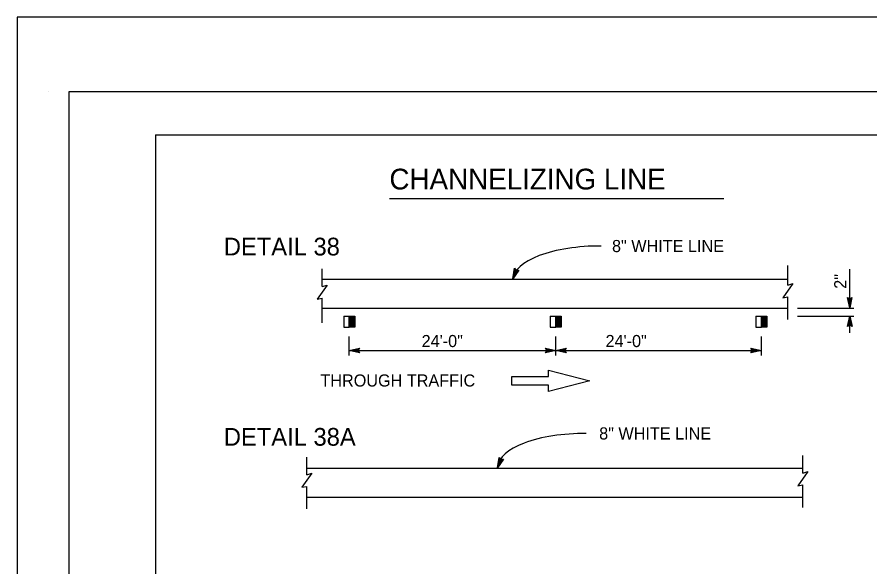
# Model space of a CAD drawing. Extents: x -893 to 867, y -474 to 712.
# Drawn here: x -893.5 to -400.7, y 394.1 to 712 of the extents above; entities that cross this region are included whole.
import ezdxf

# ---------------------------------------------------------------- set-up
doc = ezdxf.new("R2010")
doc.units = 0
for name, color, linetype in [('10 Sheet Format', 7, 'Continuous'), ('56 Stage 3 Anno', 7, 'Continuous'), ('57 Undefined', 7, 'Continuous'), ('60 Nongeo Data', 7, 'Continuous')]:
    doc.layers.add(name, color=color, linetype=linetype)

msp = doc.modelspace()

# ---------------------------------------------------------------- linework, layer by layer
at = {"layer": '10 Sheet Format'}
for p, q in [((-875.42, 668.97), (-875.42, 668.97)), ((-813.45, 643.96), (811.55, 643.96)), ((-813.45, 643.96), (-813.45, -406.04))]:
    msp.add_line(p, q, dxfattribs=at)
for points in [[(-893.46, -474.05), (866.55, -474.05), (866.55, 711.96), (-893.46, 711.96)], [(-863.43, 668.96), (836.57, 668.96), (836.57, -431.04), (-863.43, -431.04)], [(-863.43, 668.96), (836.57, 668.96), (836.57, -431.04), (-863.43, -431.04)]]:
    msp.add_lwpolyline(points, close=True, dxfattribs=at)
at = {"layer": '56 Stage 3 Anno'}
for p, q in [((-607.09, 560.68), (-606.09, 566.74)), ((-606.09, 566.74), (-606.09, 566.74)), ((-606.09, 566.74), (-605.15, 565.51)), ((-603.61, 565.75), (-607.09, 560.68)), ((-606.57, 561.97), (-605.85, 566.39)), ((-604.02, 565.68), (-606.57, 561.96)), ((-606.06, 563.24), (-605.59, 566.1)), ((-604.44, 565.6), (-606.06, 563.24)), ((-605.54, 564.52), (-605.34, 565.75)), ((-604.83, 565.56), (-605.54, 564.52)), ((-605.15, 565.51), (-603.61, 565.75)), ((-603.61, 565.75), (-603.61, 565.75)), ((-412.42, 543.81), (-412.42, 566.2)), ((-607.09, 560.68), (-607.09, 560.68)), ((-412.42, 543.81), (-413.75, 549.81)), ((-413.75, 549.81), (-413.75, 549.81)), ((-413.75, 549.81), (-412.42, 549.01)), ((-412.42, 545.2), (-413.39, 549.57)), ((-412.41, 546.57), (-413.04, 549.4)), ((-412.41, 547.95), (-412.68, 549.16)), ((-412.42, 549.01), (-411.08, 549.81)), ((-411.08, 549.81), (-412.42, 543.81)), ((-411.43, 549.59), (-412.42, 545.19)), ((-411.79, 549.36), (-412.41, 546.57)), ((-412.14, 549.18), (-412.41, 547.95)), ((-411.08, 549.81), (-411.08, 549.81)), ((-442.63, 543.78), (-410.07, 543.78)), ((-412.42, 543.81), (-412.42, 543.81)), ((-442.63, 539.01), (-410.07, 539.01)), ((-413.73, 533.01), (-412.39, 539.01)), ((-413.38, 533.23), (-412.39, 537.63)), ((-412.42, 529.51), (-412.42, 539.01)), ((-412.39, 539.01), (-412.39, 539.01)), ((-412.39, 539.01), (-411.06, 533.01)), ((-412.39, 537.62), (-411.42, 533.25)), ((-412.39, 533.81), (-413.73, 533.01)), ((-413.73, 533.01), (-413.73, 533.01)), ((-413.02, 533.46), (-412.39, 536.25)), ((-412.67, 533.64), (-412.4, 534.87)), ((-412.4, 534.87), (-412.13, 533.66)), ((-412.39, 536.25), (-411.77, 533.43)), ((-411.06, 533.01), (-412.39, 533.81)), ((-411.06, 533.01), (-411.06, 533.01)), ((-701.53, 516.32), (-701.53, 527.27)), ((-582.27, 516.32), (-582.27, 527.27)), ((-463.45, 516.32), (-463.45, 527.27)), ((-701.53, 519.23), (-695.53, 520.56)), ((-695.53, 517.89), (-701.53, 519.23)), ((-701.53, 519.23), (-701.53, 519.23)), ((-701.53, 519.23), (-582.22, 519.23)), ((-695.75, 518.25), (-700.15, 519.23)), ((-700.14, 519.23), (-695.76, 520.2)), ((-698.77, 519.23), (-695.94, 519.85)), ((-695.98, 518.61), (-698.77, 519.23)), ((-697.39, 519.23), (-696.18, 519.5)), ((-696.16, 518.95), (-697.39, 519.23)), ((-695.53, 520.56), (-696.33, 519.23)), ((-696.33, 519.23), (-695.53, 517.89)), ((-695.53, 520.56), (-695.53, 520.56)), ((-695.53, 517.89), (-695.53, 517.89)), ((-587.42, 519.23), (-588.22, 520.57)), ((-588.22, 520.57), (-588.22, 520.57)), ((-588.22, 520.57), (-582.22, 519.23)), ((-582.22, 519.23), (-588.22, 517.9)), ((-588.22, 517.9), (-587.42, 519.23)), ((-588.22, 517.9), (-588.22, 517.9)), ((-588, 520.21), (-583.6, 519.23)), ((-583.61, 519.23), (-587.98, 518.26)), ((-584.98, 519.23), (-587.81, 518.61)), ((-587.77, 519.86), (-584.98, 519.23)), ((-587.59, 519.51), (-586.36, 519.23)), ((-586.36, 519.23), (-587.57, 518.97)), ((-582.27, 519.23), (-463.45, 519.23)), ((-582.22, 519.23), (-576.22, 520.56)), ((-582.22, 519.23), (-582.22, 519.23)), ((-576.22, 517.89), (-582.22, 519.23)), ((-582.22, 519.23), (-582.22, 519.23)), ((-576.44, 518.25), (-580.84, 519.23)), ((-580.83, 519.23), (-576.45, 520.2)), ((-579.46, 519.23), (-576.63, 519.85)), ((-576.67, 518.61), (-579.46, 519.23)), ((-578.08, 519.23), (-576.87, 519.5)), ((-576.85, 518.95), (-578.08, 519.23)), ((-576.22, 520.56), (-577.02, 519.23)), ((-577.02, 519.23), (-576.22, 517.89)), ((-576.22, 520.56), (-576.22, 520.56)), ((-576.22, 517.89), (-576.22, 517.89)), ((-468.65, 519.23), (-469.45, 520.57)), ((-469.45, 520.57), (-469.45, 520.57)), ((-469.45, 520.57), (-463.45, 519.23)), ((-463.45, 519.23), (-469.45, 517.9)), ((-469.45, 517.9), (-468.65, 519.23)), ((-469.45, 517.9), (-469.45, 517.9)), ((-469.23, 520.21), (-464.83, 519.23)), ((-464.84, 519.23), (-469.21, 518.26)), ((-466.21, 519.23), (-469.04, 518.61)), ((-469, 519.86), (-466.21, 519.23)), ((-468.82, 519.51), (-467.59, 519.23)), ((-467.59, 519.23), (-468.8, 518.97)), ((-463.45, 519.23), (-463.45, 519.23)), ((-615.88, 451.33), (-614.88, 457.39)), ((-612.4, 456.4), (-615.88, 451.33)), ((-615.36, 452.62), (-614.63, 457.04)), ((-612.81, 456.33), (-615.36, 452.61)), ((-614.88, 457.39), (-614.88, 457.39)), ((-614.88, 457.39), (-613.94, 456.16)), ((-614.85, 453.89), (-614.38, 456.75)), ((-613.23, 456.25), (-614.85, 453.89)), ((-614.33, 455.18), (-614.13, 456.4)), ((-613.62, 456.22), (-614.33, 455.18)), ((-613.94, 456.16), (-612.4, 456.4)), ((-612.4, 456.4), (-612.4, 456.4)), ((-615.88, 451.33), (-615.88, 451.33))]:
    msp.add_line(p, q, dxfattribs=at)
for centre in [(-557.29, 560.67), (-565.93, 452.34)]:
    msp.add_ellipse(centre, major_axis=(-49.35, -0.24), ratio=0.38382, start_param=4.684167, end_param=6.283185, dxfattribs=at)
at = {"layer": '57 Undefined'}
msp.add_line((-678.22, 607.09), (-485.1, 607.09), dxfattribs=at)
at = {"layer": '60 Nongeo Data'}
for p, q in [((-448.2, 556.91), (-448.2, 568.3)), ((-717.19, 556.12), (-717.19, 566.35)), ((-717.23, 560.46), (-448.2, 560.46)), ((-717.19, 535.16), (-717.19, 549.38)), ((-448.2, 537.11), (-448.2, 550.17)), ((-717.23, 543.78), (-448.2, 543.78)), ((-704.73, 539.01), (-704.73, 532.76)), ((-704.73, 539.01), (-701.55, 539.01)), ((-701.53, 532.72), (-701.53, 539.01)), ((-701.52, 539.01), (-698.3, 539.01)), ((-698.33, 539.03), (-698.33, 532.74)), ((-585.47, 539.01), (-585.47, 532.72)), ((-585.45, 539.01), (-582.27, 539.01)), ((-582.27, 539.01), (-579.07, 539.01)), ((-582.27, 532.72), (-582.27, 539.01)), ((-579.07, 539.01), (-579.07, 532.72)), ((-466.6, 539.01), (-466.6, 532.72)), ((-466.6, 539.01), (-463.44, 539.01)), ((-463.45, 532.72), (-463.45, 539.01)), ((-463.44, 539.01), (-460.3, 539.01)), ((-460.3, 539.01), (-460.3, 532.72)), ((-704.73, 532.72), (-701.5, 532.72)), ((-698.33, 532.72), (-701.5, 532.72)), ((-585.47, 532.72), (-582.26, 532.72)), ((-579.07, 532.72), (-582.26, 532.72)), ((-466.6, 532.72), (-463.44, 532.72)), ((-460.3, 532.72), (-463.44, 532.72)), ((-586.51, 504.14), (-586.51, 507.78)), ((-586.51, 507.78), (-562.6, 501.64)), ((-607.61, 501.64), (-607.61, 504.14)), ((-607.61, 504.14), (-586.51, 504.14)), ((-607.61, 499.14), (-607.61, 501.64)), ((-586.51, 499.14), (-607.61, 499.14)), ((-562.6, 501.64), (-586.51, 495.5)), ((-586.51, 495.5), (-586.51, 499.14)), ((-439.47, 448.34), (-439.47, 458.57)), ((-726.01, 447.43), (-726.01, 457.66)), ((-725.91, 451.16), (-439.51, 451.16)), ((-726.01, 427.63), (-726.01, 440.69)), ((-439.47, 428.54), (-439.47, 441.6)), ((-725.91, 434.49), (-439.51, 434.49))]:
    msp.add_line(p, q, dxfattribs=at)
for points in [[(-717.19, 556.12), (-714.24, 557.07), (-720.12, 548.86), (-717.19, 549.38)], [(-448.2, 556.91), (-445.25, 557.86), (-451.12, 549.65), (-448.2, 550.17)], [(-701.53, 536.38), (-698.89, 539.01)], [(-701.53, 537.08), (-699.6, 539.01)], [(-701.53, 537.79), (-700.31, 539.01)], [(-701.53, 538.5), (-701.01, 539.01)], [(-701.53, 535.67), (-698.33, 538.86)], [(-701.53, 534.96), (-698.33, 538.16)], [(-701.53, 534.25), (-698.33, 537.45)], [(-582.27, 536.34), (-579.59, 539.01)], [(-582.27, 537.05), (-580.3, 539.01)], [(-582.27, 537.76), (-581.01, 539.01)], [(-582.27, 538.46), (-581.72, 539.01)], [(-582.27, 535.64), (-579.07, 538.83)], [(-582.27, 534.93), (-579.07, 538.13)], [(-582.27, 534.22), (-579.07, 537.42)], [(-463.45, 535.88), (-460.32, 539.01)], [(-463.45, 536.59), (-461.03, 539.01)], [(-463.45, 537.3), (-461.73, 539.01)], [(-463.45, 538), (-462.44, 539.01)], [(-463.45, 538.71), (-463.15, 539.01)], [(-463.45, 535.18), (-460.3, 538.33)], [(-463.45, 534.47), (-460.3, 537.62)], [(-701.53, 533.55), (-698.33, 536.74)], [(-701.53, 532.84), (-698.33, 536.04)], [(-700.94, 532.72), (-698.33, 535.33)], [(-700.23, 532.72), (-698.33, 534.62)], [(-699.53, 532.72), (-698.33, 533.91)], [(-698.82, 532.72), (-698.33, 533.21)], [(-582.27, 533.51), (-579.07, 536.71)], [(-582.27, 532.81), (-579.07, 536.01)], [(-581.64, 532.72), (-579.07, 535.3)], [(-580.94, 532.72), (-579.07, 534.59)], [(-580.23, 532.72), (-579.07, 533.88)], [(-579.52, 532.72), (-579.07, 533.18)], [(-463.45, 533.76), (-460.3, 536.91)], [(-463.45, 533.06), (-460.3, 536.2)], [(-463.08, 532.72), (-460.3, 535.5)], [(-462.37, 532.72), (-460.3, 534.79)], [(-461.66, 532.72), (-460.3, 534.08)], [(-460.95, 532.72), (-460.3, 533.38)], [(-439.47, 448.34), (-436.51, 449.3), (-442.39, 441.08), (-439.47, 441.6)], [(-726.01, 447.43), (-723.06, 448.38), (-728.94, 440.17), (-726.01, 440.69)]]:
    msp.add_lwpolyline(points, dxfattribs=at)

# ---------------------------------------------------------------- texts
at = {"layer": '57 Undefined'}
for s, height, p in [('CHANNELIZING LINE', 12, (-678.33, 612.3)), ('DETAIL 38', 10.25, (-773.99, 574.16)), ('8" WHITE LINE', 7, (-549.72, 576.11)), ('24\'-0"', 7, (-659.72, 521.2)), ('24\'-0"', 7, (-553.46, 521.2)), ('THROUGH TRAFFIC', 7, (-718.19, 498.4)), ('DETAIL 38A', 10.25, (-773.99, 464.19)), ('8" WHITE LINE', 7, (-557.15, 467.78))]:
    msp.add_text(s, height=height, dxfattribs=at).set_placement(p)
msp.add_text('2"', height=7, rotation=90, dxfattribs=at).set_placement((-414.38, 554.89))

doc.saveas('drawing.dxf')
